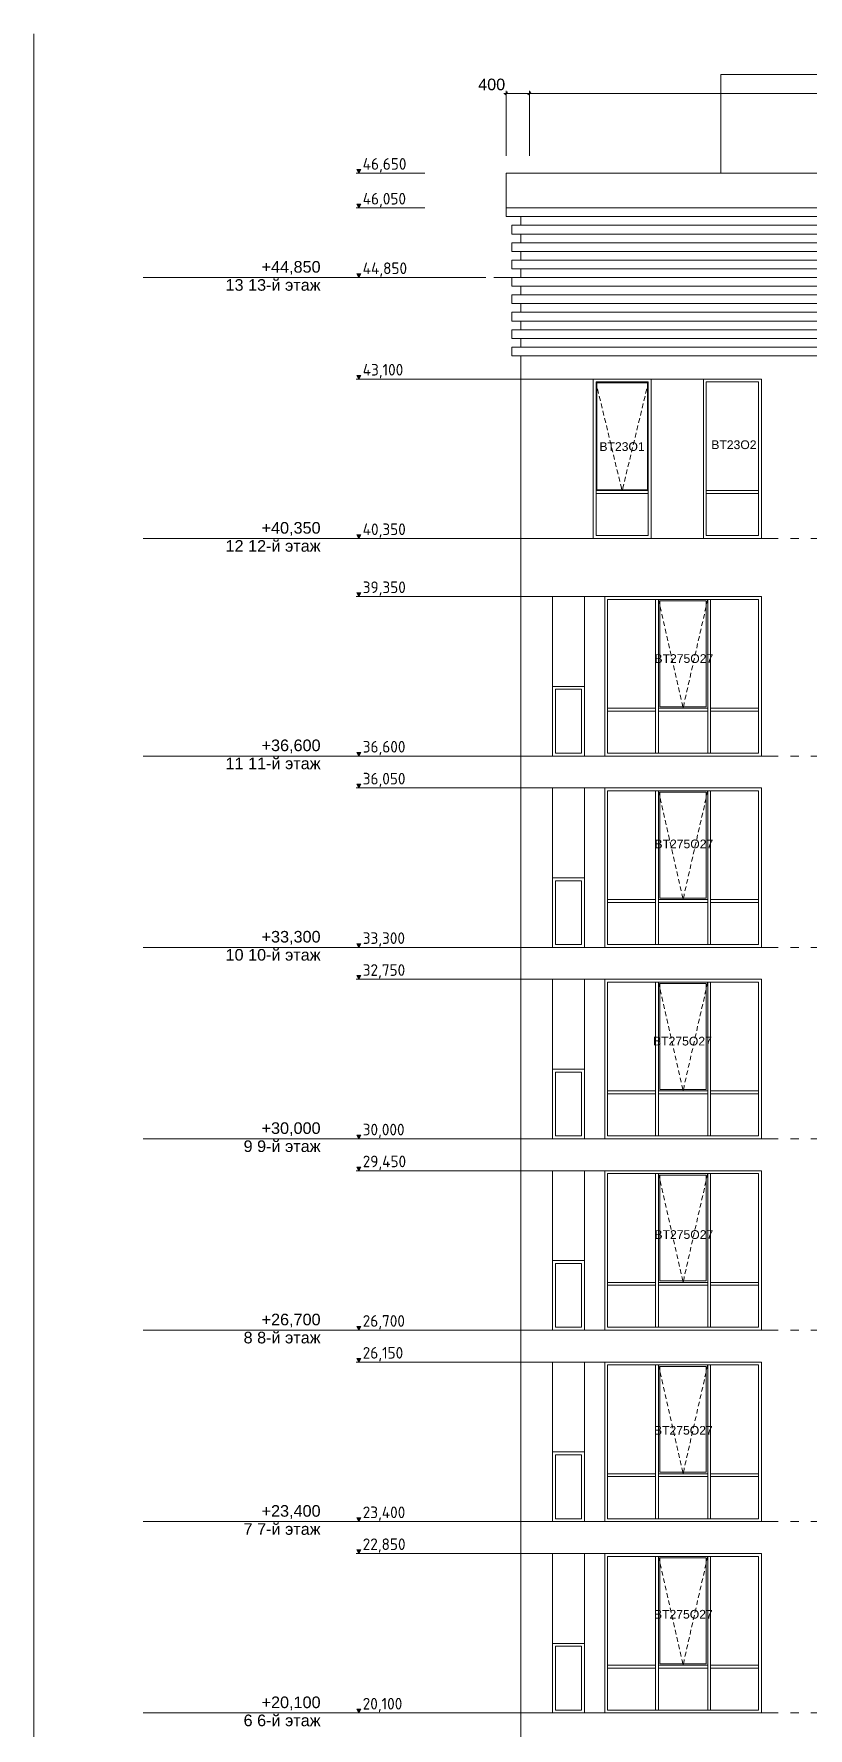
# Model space of a CAD drawing. Header units: millimetres. Extents: x 1499747 to 4230374, y -28481 to 441852.
# Drawn here: x 2868203 to 2881553, y 2056 to 31267 of the extents above; entities that cross this region are included whole.
import ezdxf
from ezdxf.xclip import XClip

# ---------------------------------------------------------------- set-up
doc = ezdxf.new("R2010")
doc.units = ezdxf.units.MM
doc.header["$MEASUREMENT"] = 0
doc.header["$XCLIPFRAME"] = 0
doc.linetypes.add('Штрих-Штриховая', pattern=[1093.611073, 529.166651, -211.666656, 141.111112, -211.666656])
for name, color, linetype, lineweight in [('4  Фасад_28_0_Ном._пера__1_Ном._пера__7', 7, 'Continuous', 18), ('4  Фасад_28_0_Ном._пера__20_Ном._пера__1', 1, 'Continuous', 18), ('4  Фасад_28_0_Ном._пера__7_Ном._пера__7', 7, 'Continuous', 18), ('4  Фасад_28_Витражные окна_Ном._пера__1_Ном._пера__7', 7, 'Continuous', 18), ('4  Фасад_28_Витражные окна_Ном._пера__20_Ном._пера__1', 1, 'Continuous', 18), ('4  Фасад_28_Витражные окна_Ном._пера__74_Ном._пера__255', 255, 'Continuous', 18), ('4  Фасад_28_Витражные окна_Ном._пера__92_Ном._пера__233', 233, 'Continuous', 18), ('4  Фасад_28_Конструктив - Стены Ненесущие Газоблок_Ном._пера__1_Ном._пера__7', 7, 'Continuous', 18), ('4  Фасад_28_Окна Archicad_Ном._пера__87_Ном._пера__251', 250, 'Continuous', 18), ('4  Фасад_28_Отделка керамика_Ном._пера__1_Ном._пера__7', 7, 'Continuous', 18), ('4  Фасад_28_Парапет_Ном._пера__20_Ном._пера__1', 1, 'Continuous', 18), ('4  Фасад_28_Размер - Общий_Ном._пера__1_Ном._пера__7', 7, 'Continuous', 18), ('4  Фасад_28_Ребра Навес_Ном._пера__1_Ном._пера__7', 7, 'Continuous', 18)]:
    doc.layers.add(name, color=color, linetype=linetype, lineweight=lineweight)
doc.layers.add('Чертеж и Рисунок', color=7, linetype='Continuous')
doc.styles.add('СГЕНЕРИР_СТИЛЬ_2', font='arial.ttf')
doc.styles.add('СГЕНЕРИР_СТИЛЬ_6', font='')
doc.styles.get('СГЕНЕРИР_СТИЛЬ_6').set_extended_font_data('GOST Common')

# ---------------------------------------------------------------- blocks, each defined once
blk = doc.blocks.new('Чертеж_8_28', base_point=(1788944, 9891))
at = {"layer": '4  Фасад_28_Размер - Общий_Ном._пера__1_Ном._пера__7', "linetype": 'Continuous'}
for points in [[(1767603, 56541), (1767639, 56604), (1767567, 56604)], [(1767603, 55941), (1767639, 56004), (1767567, 56004)], [(1767603, 54741), (1767639, 54804), (1767567, 54804)], [(1767603, 52991), (1767639, 53054), (1767567, 53054)], [(1767603, 50241), (1767639, 50304), (1767567, 50304)], [(1767603, 49241), (1767639, 49304), (1767567, 49304)], [(1767603, 46491), (1767639, 46554), (1767567, 46554)], [(1767603, 45941), (1767639, 46004), (1767567, 46004)], [(1767603, 43191), (1767639, 43254), (1767567, 43254)], [(1767603, 42641), (1767639, 42704), (1767567, 42704)], [(1767603, 39891), (1767639, 39954), (1767567, 39954)], [(1767603, 39341), (1767639, 39404), (1767567, 39404)], [(1767603, 36591), (1767639, 36654), (1767567, 36654)], [(1767603, 36041), (1767639, 36104), (1767567, 36104)], [(1767603, 33291), (1767639, 33354), (1767567, 33354)], [(1767603, 32741), (1767639, 32804), (1767567, 32804)], [(1767603, 29991), (1767639, 30054), (1767567, 30054)]]:
    blk.add_hatch(color=256, dxfattribs=at).paths.add_polyline_path(points)
at = {"layer": '4  Фасад_28_0_Ном._пера__1_Ном._пера__7', "linetype": 'Continuous'}
for p, q in [((1763882, 54741), (1766944, 54741)), ((1767344, 54741), (1766944, 54741)), ((1767344, 54741), (1767544, 54741)), ((1767644, 54741), (1767544, 54741)), ((1767744, 54741), (1767644, 54741)), ((1763882, 50241), (1766944, 50241)), ((1767344, 50241), (1766944, 50241)), ((1767344, 50241), (1767544, 50241)), ((1767644, 50241), (1767544, 50241)), ((1767744, 50241), (1767644, 50241)), ((1763882, 46491), (1766944, 46491)), ((1767344, 46491), (1766944, 46491)), ((1767344, 46491), (1767544, 46491)), ((1767644, 46491), (1767544, 46491)), ((1767744, 46491), (1767644, 46491)), ((1763882, 43191), (1766944, 43191)), ((1767344, 43191), (1766944, 43191)), ((1767344, 43191), (1767544, 43191)), ((1767644, 43191), (1767544, 43191)), ((1767744, 43191), (1767644, 43191)), ((1763882, 39891), (1766944, 39891)), ((1767344, 39891), (1766944, 39891)), ((1767344, 39891), (1767544, 39891)), ((1767644, 39891), (1767544, 39891)), ((1767744, 39891), (1767644, 39891)), ((1763882, 36591), (1766944, 36591)), ((1767344, 36591), (1766944, 36591)), ((1767344, 36591), (1767544, 36591)), ((1767644, 36591), (1767544, 36591)), ((1767744, 36591), (1767644, 36591)), ((1763882, 33291), (1766944, 33291)), ((1767344, 33291), (1766944, 33291)), ((1767344, 33291), (1767544, 33291)), ((1767644, 33291), (1767544, 33291)), ((1767744, 33291), (1767644, 33291)), ((1763882, 29991), (1766944, 29991)), ((1767344, 29991), (1766944, 29991)), ((1767344, 29991), (1767544, 29991)), ((1767644, 29991), (1767544, 29991)), ((1767744, 29991), (1767644, 29991))]:
    blk.add_line(p, q, dxfattribs=at)
at = {"layer": '4  Фасад_28_0_Ном._пера__20_Ном._пера__1', "linetype": 'Штрих-Штриховая'}
for p, q in [((1767744, 54741), (1805886, 54741)), ((1767744, 50241), (1805886, 50241)), ((1767744, 46491), (1805886, 46491)), ((1767744, 43191), (1805886, 43191)), ((1767744, 39891), (1805886, 39891)), ((1767744, 36591), (1805886, 36591)), ((1767744, 33291), (1805886, 33291)), ((1767744, 29991), (1805886, 29991))]:
    blk.add_line(p, q, dxfattribs=at)
at = {"layer": '4  Фасад_28_0_Ном._пера__7_Ном._пера__7', "linetype": 'Continuous', "flags": 128}
blk.add_lwpolyline([(1762000, 58942), (1762000, 1272), (1843500, 1272), (1843500, 58942)], dxfattribs=at)
at = {"layer": '4  Фасад_28_Витражные окна_Ном._пера__1_Ном._пера__7', "linetype": 'Continuous'}
for p, q in [((1771694, 52941), (1772144, 52941)), ((1771694, 52641), (1771694, 52941)), ((1772579, 52926), (1771709, 52926)), ((1771709, 52926), (1771709, 51081)), ((1772144, 52941), (1772594, 52941)), ((1772579, 51081), (1772579, 52926)), ((1772594, 52641), (1772594, 52941)), ((1772644, 52641), (1772644, 52991)), ((1773594, 52641), (1773594, 52941)), ((1774044, 52941), (1773594, 52941)), ((1774494, 52941), (1774044, 52941)), ((1774494, 52641), (1774494, 52941)), ((1774544, 52641), (1774544, 52991)), ((1774544, 52641), (1774544, 52991)), ((1771694, 51241), (1771694, 52641)), ((1772594, 51241), (1772594, 52641)), ((1772644, 51241), (1772644, 52641)), ((1773594, 51241), (1773594, 52641)), ((1774494, 51241), (1774494, 52641)), ((1774544, 51241), (1774544, 52641)), ((1774544, 51241), (1774544, 52641)), ((1771694, 51066), (1771694, 51241)), ((1772594, 51041), (1772594, 51241)), ((1772644, 51041), (1772644, 51241)), ((1773594, 51041), (1773594, 51241)), ((1774494, 51066), (1774494, 51241)), ((1774544, 51041), (1774544, 51241)), ((1774544, 51041), (1774544, 51241)), ((1771694, 51041), (1771694, 51066)), ((1772144, 51066), (1771694, 51066)), ((1771694, 51016), (1771694, 51041)), ((1771694, 50291), (1771694, 51016)), ((1772144, 51016), (1771694, 51016)), ((1771709, 51081), (1772579, 51081)), ((1772594, 51066), (1772144, 51066)), ((1772594, 51016), (1772144, 51016)), ((1772594, 50291), (1772594, 51041)), ((1772644, 50241), (1772644, 51041)), ((1773594, 51066), (1774044, 51066)), ((1773594, 50291), (1773594, 51041)), ((1773594, 51016), (1774044, 51016)), ((1774044, 51066), (1774494, 51066)), ((1774044, 51016), (1774494, 51016)), ((1774494, 51041), (1774494, 51066)), ((1774494, 51016), (1774494, 51041)), ((1774494, 50291), (1774494, 51016)), ((1774544, 50241), (1774544, 51041)), ((1774544, 50241), (1774544, 51041)), ((1772144, 50291), (1771694, 50291)), ((1772594, 50291), (1772144, 50291)), ((1773594, 50291), (1774044, 50291)), ((1774044, 50291), (1774494, 50291)), ((1771894, 47316), (1771894, 49191)), ((1772744, 49191), (1771894, 49191)), ((1772719, 47316), (1772719, 49191)), ((1773644, 49191), (1772744, 49191)), ((1772769, 47316), (1772769, 49191)), ((1773594, 49166), (1772794, 49166)), ((1772794, 49166), (1772794, 47341)), ((1773594, 47341), (1773594, 49166)), ((1773619, 47316), (1773619, 49191)), ((1774494, 49191), (1773644, 49191)), ((1773669, 47316), (1773669, 49191)), ((1774494, 47316), (1774494, 49191)), ((1774544, 47291), (1774544, 49241)), ((1770994, 47691), (1770944, 47691)), ((1771494, 47691), (1770994, 47691)), ((1770994, 47641), (1770994, 46641)), ((1771444, 47641), (1770994, 47641)), ((1771444, 46641), (1771444, 47641)), ((1772794, 47341), (1773594, 47341)), ((1771894, 47291), (1771894, 47316)), ((1772719, 47316), (1771894, 47316)), ((1771894, 47266), (1771894, 47291)), ((1771894, 46541), (1771894, 47266)), ((1772719, 47266), (1771894, 47266)), ((1772719, 47291), (1772719, 47316)), ((1772719, 47266), (1772719, 47291)), ((1772719, 46541), (1772719, 47266)), ((1773619, 47316), (1772769, 47316)), ((1772769, 47291), (1772769, 47316)), ((1772769, 47266), (1772769, 47291)), ((1772769, 46541), (1772769, 47266)), ((1773619, 47266), (1772769, 47266)), ((1773619, 47291), (1773619, 47316)), ((1773619, 47266), (1773619, 47291)), ((1773619, 46541), (1773619, 47266)), ((1774494, 47316), (1773669, 47316)), ((1773669, 47291), (1773669, 47316)), ((1773669, 47266), (1773669, 47291)), ((1773669, 46541), (1773669, 47266)), ((1774494, 47266), (1773669, 47266)), ((1774494, 47291), (1774494, 47316)), ((1774494, 47266), (1774494, 47291)), ((1774494, 46541), (1774494, 47266)), ((1774544, 46491), (1774544, 47291)), ((1770994, 46641), (1770994, 46541)), ((1770994, 46541), (1771444, 46541)), ((1771444, 46541), (1771444, 46641)), ((1772719, 46541), (1771894, 46541)), ((1772744, 46541), (1772719, 46541)), ((1772769, 46541), (1772744, 46541)), ((1773619, 46541), (1772769, 46541)), ((1773644, 46541), (1773619, 46541)), ((1773669, 46541), (1773644, 46541)), ((1774494, 46541), (1773669, 46541)), ((1771894, 44016), (1771894, 45891)), ((1772744, 45891), (1771894, 45891)), ((1772719, 44016), (1772719, 45891)), ((1773644, 45891), (1772744, 45891)), ((1772769, 44016), (1772769, 45891)), ((1773594, 45866), (1772794, 45866)), ((1772794, 45866), (1772794, 44041)), ((1773594, 44041), (1773594, 45866)), ((1773619, 44016), (1773619, 45891)), ((1774494, 45891), (1773644, 45891)), ((1773669, 44016), (1773669, 45891)), ((1774494, 44016), (1774494, 45891)), ((1774544, 43991), (1774544, 45941)), ((1770994, 44391), (1770944, 44391)), ((1771494, 44391), (1770994, 44391)), ((1770994, 44341), (1770994, 43341)), ((1771444, 44341), (1770994, 44341)), ((1771444, 43341), (1771444, 44341)), ((1771894, 43991), (1771894, 44016)), ((1772719, 44016), (1771894, 44016)), ((1771894, 43966), (1771894, 43991)), ((1771894, 43241), (1771894, 43966)), ((1772719, 43966), (1771894, 43966)), ((1772719, 43991), (1772719, 44016)), ((1772719, 43966), (1772719, 43991)), ((1772719, 43241), (1772719, 43966)), ((1773619, 44016), (1772769, 44016)), ((1772769, 43991), (1772769, 44016)), ((1772769, 43966), (1772769, 43991)), ((1772769, 43241), (1772769, 43966)), ((1773619, 43966), (1772769, 43966)), ((1772794, 44041), (1773594, 44041)), ((1773619, 43991), (1773619, 44016)), ((1773619, 43966), (1773619, 43991)), ((1773619, 43241), (1773619, 43966)), ((1774494, 44016), (1773669, 44016)), ((1773669, 43991), (1773669, 44016)), ((1773669, 43966), (1773669, 43991)), ((1773669, 43241), (1773669, 43966)), ((1774494, 43966), (1773669, 43966)), ((1774494, 43991), (1774494, 44016)), ((1774494, 43966), (1774494, 43991)), ((1774494, 43241), (1774494, 43966)), ((1774544, 43191), (1774544, 43991)), ((1770994, 43341), (1770994, 43241)), ((1770994, 43241), (1771444, 43241)), ((1771444, 43241), (1771444, 43341)), ((1772719, 43241), (1771894, 43241)), ((1772744, 43241), (1772719, 43241)), ((1772769, 43241), (1772744, 43241)), ((1773619, 43241), (1772769, 43241)), ((1773644, 43241), (1773619, 43241)), ((1773669, 43241), (1773644, 43241)), ((1774494, 43241), (1773669, 43241)), ((1771894, 40716), (1771894, 42591)), ((1772744, 42591), (1771894, 42591)), ((1772719, 40716), (1772719, 42591)), ((1773644, 42591), (1772744, 42591)), ((1772769, 40716), (1772769, 42591)), ((1773594, 42566), (1772794, 42566)), ((1772794, 42566), (1772794, 40741)), ((1773594, 40741), (1773594, 42566)), ((1773619, 40716), (1773619, 42591)), ((1774494, 42591), (1773644, 42591)), ((1773669, 40716), (1773669, 42591)), ((1774494, 40716), (1774494, 42591)), ((1774544, 40691), (1774544, 42641)), ((1770994, 41091), (1770944, 41091)), ((1771494, 41091), (1770994, 41091)), ((1770994, 41041), (1770994, 40041)), ((1771444, 41041), (1770994, 41041)), ((1771444, 40041), (1771444, 41041)), ((1771894, 40691), (1771894, 40716)), ((1772719, 40716), (1771894, 40716)), ((1771894, 40666), (1771894, 40691)), ((1771894, 39941), (1771894, 40666)), ((1772719, 40666), (1771894, 40666)), ((1772719, 40691), (1772719, 40716)), ((1772719, 40666), (1772719, 40691)), ((1772719, 39941), (1772719, 40666)), ((1773619, 40716), (1772769, 40716)), ((1772769, 40691), (1772769, 40716)), ((1772769, 40666), (1772769, 40691)), ((1772769, 39941), (1772769, 40666)), ((1773619, 40666), (1772769, 40666)), ((1772794, 40741), (1773594, 40741)), ((1773619, 40691), (1773619, 40716)), ((1773619, 40666), (1773619, 40691)), ((1773619, 39941), (1773619, 40666)), ((1774494, 40716), (1773669, 40716)), ((1773669, 40691), (1773669, 40716)), ((1773669, 40666), (1773669, 40691)), ((1773669, 39941), (1773669, 40666)), ((1774494, 40666), (1773669, 40666)), ((1774494, 40691), (1774494, 40716)), ((1774494, 40666), (1774494, 40691)), ((1774494, 39941), (1774494, 40666)), ((1774544, 39891), (1774544, 40691)), ((1770994, 40041), (1770994, 39941)), ((1771444, 39941), (1771444, 40041)), ((1770994, 39941), (1771444, 39941)), ((1772719, 39941), (1771894, 39941)), ((1772744, 39941), (1772719, 39941)), ((1772769, 39941), (1772744, 39941)), ((1773619, 39941), (1772769, 39941)), ((1773644, 39941), (1773619, 39941)), ((1773669, 39941), (1773644, 39941)), ((1774494, 39941), (1773669, 39941)), ((1771894, 37416), (1771894, 39291)), ((1772719, 39291), (1771894, 39291)), ((1772744, 39291), (1772719, 39291)), ((1772719, 37416), (1772719, 39291)), ((1772769, 39291), (1772744, 39291)), ((1773619, 39291), (1772769, 39291)), ((1772769, 37416), (1772769, 39291)), ((1773594, 39266), (1772794, 39266)), ((1772794, 39266), (1772794, 37441)), ((1773594, 37441), (1773594, 39266)), ((1773644, 39291), (1773619, 39291)), ((1773619, 37416), (1773619, 39291)), ((1773669, 39291), (1773644, 39291)), ((1774494, 39291), (1773669, 39291)), ((1773669, 37416), (1773669, 39291)), ((1774494, 37416), (1774494, 39291)), ((1774544, 37391), (1774544, 39341)), ((1770994, 37791), (1770944, 37791)), ((1771494, 37791), (1770994, 37791)), ((1770994, 37741), (1770994, 36741)), ((1771444, 37741), (1770994, 37741)), ((1771444, 36741), (1771444, 37741)), ((1771894, 37391), (1771894, 37416)), ((1772719, 37416), (1771894, 37416)), ((1771894, 37366), (1771894, 37391)), ((1772719, 37391), (1772719, 37416)), ((1772719, 37366), (1772719, 37391)), ((1773619, 37416), (1772769, 37416)), ((1772769, 37391), (1772769, 37416)), ((1772769, 37366), (1772769, 37391)), ((1772794, 37441), (1773594, 37441)), ((1773619, 37391), (1773619, 37416)), ((1773619, 37366), (1773619, 37391)), ((1774494, 37416), (1773669, 37416)), ((1773669, 37391), (1773669, 37416)), ((1773669, 37366), (1773669, 37391)), ((1774494, 37391), (1774494, 37416)), ((1774494, 37366), (1774494, 37391)), ((1774544, 36591), (1774544, 37391)), ((1771894, 36641), (1771894, 37366)), ((1772719, 37366), (1771894, 37366)), ((1772719, 36641), (1772719, 37366)), ((1772769, 36641), (1772769, 37366)), ((1773619, 37366), (1772769, 37366)), ((1773619, 36641), (1773619, 37366)), ((1773669, 36641), (1773669, 37366)), ((1774494, 37366), (1773669, 37366)), ((1774494, 36641), (1774494, 37366)), ((1770994, 36741), (1770994, 36641)), ((1770994, 36641), (1771444, 36641)), ((1771444, 36641), (1771444, 36741)), ((1772719, 36641), (1771894, 36641)), ((1772744, 36641), (1772719, 36641)), ((1772769, 36641), (1772744, 36641)), ((1773619, 36641), (1772769, 36641)), ((1773644, 36641), (1773619, 36641)), ((1773669, 36641), (1773644, 36641)), ((1774494, 36641), (1773669, 36641)), ((1771894, 34116), (1771894, 35991)), ((1772719, 35991), (1771894, 35991)), ((1772744, 35991), (1772719, 35991)), ((1772719, 34116), (1772719, 35991)), ((1772769, 35991), (1772744, 35991)), ((1773619, 35991), (1772769, 35991)), ((1772769, 34116), (1772769, 35991)), ((1773594, 35966), (1772794, 35966)), ((1772794, 35966), (1772794, 34141)), ((1773594, 34141), (1773594, 35966)), ((1773644, 35991), (1773619, 35991)), ((1773619, 34116), (1773619, 35991)), ((1773669, 35991), (1773644, 35991)), ((1774494, 35991), (1773669, 35991)), ((1773669, 34116), (1773669, 35991)), ((1774494, 34116), (1774494, 35991)), ((1774544, 34091), (1774544, 36041)), ((1770994, 34491), (1770944, 34491)), ((1771494, 34491), (1770994, 34491)), ((1770994, 34441), (1770994, 33441)), ((1771444, 34441), (1770994, 34441)), ((1771444, 33441), (1771444, 34441)), ((1771894, 34091), (1771894, 34116)), ((1772719, 34116), (1771894, 34116)), ((1771894, 34066), (1771894, 34091)), ((1771894, 33341), (1771894, 34066)), ((1772719, 34066), (1771894, 34066)), ((1772719, 34091), (1772719, 34116)), ((1772719, 34066), (1772719, 34091)), ((1772719, 33341), (1772719, 34066)), ((1773619, 34116), (1772769, 34116)), ((1772769, 34091), (1772769, 34116)), ((1772769, 34066), (1772769, 34091)), ((1772769, 33341), (1772769, 34066)), ((1773619, 34066), (1772769, 34066)), ((1772794, 34141), (1773594, 34141)), ((1773619, 34091), (1773619, 34116)), ((1773619, 34066), (1773619, 34091)), ((1773619, 33341), (1773619, 34066)), ((1774494, 34116), (1773669, 34116)), ((1773669, 34091), (1773669, 34116)), ((1773669, 34066), (1773669, 34091)), ((1773669, 33341), (1773669, 34066)), ((1774494, 34066), (1773669, 34066)), ((1774494, 34091), (1774494, 34116)), ((1774494, 34066), (1774494, 34091)), ((1774494, 33341), (1774494, 34066)), ((1774544, 33291), (1774544, 34091)), ((1770994, 33441), (1770994, 33341)), ((1770994, 33341), (1771444, 33341)), ((1771444, 33341), (1771444, 33441)), ((1772719, 33341), (1771894, 33341)), ((1772744, 33341), (1772719, 33341)), ((1772769, 33341), (1772744, 33341)), ((1773619, 33341), (1772769, 33341)), ((1773644, 33341), (1773619, 33341)), ((1773669, 33341), (1773644, 33341)), ((1774494, 33341), (1773669, 33341)), ((1774544, 30791), (1774544, 32741)), ((1771894, 30816), (1771894, 32691)), ((1772719, 32691), (1771894, 32691)), ((1772744, 32691), (1772719, 32691)), ((1772719, 30816), (1772719, 32691)), ((1772769, 32691), (1772744, 32691)), ((1773619, 32691), (1772769, 32691)), ((1772769, 30816), (1772769, 32691)), ((1773594, 32666), (1772794, 32666)), ((1772794, 32666), (1772794, 30841)), ((1773594, 30841), (1773594, 32666)), ((1773644, 32691), (1773619, 32691)), ((1773619, 30816), (1773619, 32691)), ((1773669, 32691), (1773644, 32691)), ((1774494, 32691), (1773669, 32691)), ((1773669, 30816), (1773669, 32691)), ((1774494, 30816), (1774494, 32691)), ((1770994, 31191), (1770944, 31191)), ((1771494, 31191), (1770994, 31191)), ((1770994, 31141), (1770994, 30141)), ((1771444, 31141), (1770994, 31141)), ((1771444, 30141), (1771444, 31141)), ((1771894, 30791), (1771894, 30816)), ((1772719, 30816), (1771894, 30816)), ((1771894, 30766), (1771894, 30791)), ((1771894, 30041), (1771894, 30766)), ((1772719, 30766), (1771894, 30766)), ((1772719, 30791), (1772719, 30816)), ((1772719, 30766), (1772719, 30791)), ((1772719, 30041), (1772719, 30766)), ((1773619, 30816), (1772769, 30816)), ((1772769, 30791), (1772769, 30816)), ((1772769, 30766), (1772769, 30791)), ((1772769, 30041), (1772769, 30766)), ((1773619, 30766), (1772769, 30766)), ((1772794, 30841), (1773594, 30841)), ((1773619, 30791), (1773619, 30816)), ((1773619, 30766), (1773619, 30791)), ((1773619, 30041), (1773619, 30766)), ((1774494, 30816), (1773669, 30816)), ((1773669, 30791), (1773669, 30816)), ((1773669, 30766), (1773669, 30791)), ((1773669, 30041), (1773669, 30766)), ((1774494, 30766), (1773669, 30766)), ((1774494, 30791), (1774494, 30816)), ((1774494, 30766), (1774494, 30791)), ((1774494, 30041), (1774494, 30766)), ((1774544, 29991), (1774544, 30791)), ((1770994, 30141), (1770994, 30041)), ((1771444, 30041), (1771444, 30141)), ((1770994, 30041), (1771444, 30041)), ((1772719, 30041), (1771894, 30041)), ((1772744, 30041), (1772719, 30041)), ((1772769, 30041), (1772744, 30041)), ((1773619, 30041), (1772769, 30041)), ((1773644, 30041), (1773619, 30041)), ((1773669, 30041), (1773644, 30041)), ((1774494, 30041), (1773669, 30041))]:
    blk.add_line(p, q, dxfattribs=at)
at = {"layer": '4  Фасад_28_Витражные окна_Ном._пера__74_Ном._пера__255', "linetype": 'Continuous'}
for p, q in [((1772769, 49191), (1772786, 49113)), ((1773619, 49191), (1773601, 49113)), ((1772797, 49064), (1772815, 48986)), ((1772826, 48938), (1772844, 48860)), ((1772855, 48811), (1772873, 48733)), ((1773533, 48811), (1773515, 48733)), ((1773561, 48938), (1773544, 48860)), ((1773590, 49064), (1773572, 48986)), ((1772884, 48684), (1772901, 48606)), ((1772912, 48557), (1772930, 48479)), ((1773475, 48557), (1773457, 48479)), ((1773504, 48684), (1773486, 48606)), ((1772941, 48431), (1772959, 48353)), ((1772970, 48304), (1772988, 48226)), ((1773418, 48304), (1773400, 48226)), ((1773446, 48431), (1773429, 48353)), ((1772999, 48177), (1773016, 48099)), ((1773027, 48050), (1773045, 47972)), ((1773056, 47923), (1773074, 47845)), ((1773331, 47923), (1773314, 47845)), ((1773360, 48050), (1773342, 47972)), ((1773389, 48177), (1773371, 48099)), ((1773085, 47797), (1773103, 47719)), ((1773114, 47670), (1773131, 47592)), ((1773274, 47670), (1773256, 47592)), ((1773303, 47797), (1773285, 47719)), ((1773142, 47543), (1773160, 47465)), ((1773171, 47416), (1773176, 47394)), ((1773176, 47394), (1773188, 47341)), ((1773188, 47341), (1773194, 47316)), ((1773199, 47341), (1773194, 47316)), ((1773211, 47394), (1773199, 47341)), ((1773216, 47416), (1773211, 47394)), ((1773245, 47543), (1773227, 47465)), ((1772769, 45891), (1772786, 45813)), ((1773619, 45891), (1773601, 45813)), ((1772797, 45764), (1772815, 45686)), ((1772826, 45638), (1772844, 45560)), ((1773561, 45638), (1773544, 45560)), ((1773590, 45764), (1773572, 45686)), ((1772855, 45511), (1772873, 45433)), ((1772884, 45384), (1772901, 45306)), ((1773504, 45384), (1773486, 45306)), ((1773533, 45511), (1773515, 45433)), ((1772912, 45257), (1772930, 45179)), ((1772941, 45131), (1772959, 45053)), ((1772970, 45004), (1772988, 44926)), ((1773418, 45004), (1773400, 44926)), ((1773446, 45131), (1773429, 45053)), ((1773475, 45257), (1773457, 45179)), ((1772999, 44877), (1773016, 44799)), ((1773027, 44750), (1773045, 44672)), ((1773360, 44750), (1773342, 44672)), ((1773389, 44877), (1773371, 44799)), ((1773056, 44623), (1773074, 44545)), ((1773085, 44497), (1773103, 44419)), ((1773303, 44497), (1773285, 44419)), ((1773331, 44623), (1773314, 44545)), ((1773114, 44370), (1773131, 44292)), ((1773142, 44243), (1773160, 44165)), ((1773171, 44116), (1773176, 44094)), ((1773216, 44116), (1773211, 44094)), ((1773245, 44243), (1773227, 44165)), ((1773274, 44370), (1773256, 44292)), ((1773176, 44094), (1773188, 44041)), ((1773188, 44041), (1773194, 44016)), ((1773199, 44041), (1773194, 44016)), ((1773211, 44094), (1773199, 44041)), ((1772769, 42591), (1772786, 42513)), ((1772797, 42464), (1772815, 42386)), ((1773590, 42464), (1773572, 42386)), ((1773619, 42591), (1773601, 42513)), ((1772826, 42338), (1772844, 42260)), ((1772855, 42211), (1772873, 42133)), ((1772884, 42084), (1772901, 42006)), ((1773504, 42084), (1773486, 42006)), ((1773533, 42211), (1773515, 42133)), ((1773561, 42338), (1773544, 42260)), ((1772912, 41957), (1772930, 41879)), ((1772941, 41831), (1772959, 41753)), ((1773446, 41831), (1773429, 41753)), ((1773475, 41957), (1773457, 41879)), ((1772970, 41704), (1772988, 41626)), ((1772999, 41577), (1773016, 41499)), ((1773389, 41577), (1773371, 41499)), ((1773418, 41704), (1773400, 41626)), ((1773027, 41450), (1773045, 41372)), ((1773056, 41323), (1773074, 41245)), ((1773085, 41197), (1773103, 41119)), ((1773303, 41197), (1773285, 41119)), ((1773331, 41323), (1773314, 41245)), ((1773360, 41450), (1773342, 41372)), ((1773114, 41070), (1773131, 40992)), ((1773142, 40943), (1773160, 40865)), ((1773245, 40943), (1773227, 40865)), ((1773274, 41070), (1773256, 40992)), ((1773171, 40816), (1773176, 40794)), ((1773176, 40794), (1773188, 40741)), ((1773188, 40741), (1773194, 40716)), ((1773199, 40741), (1773194, 40716)), ((1773211, 40794), (1773199, 40741)), ((1773216, 40816), (1773211, 40794)), ((1772769, 39291), (1772786, 39213)), ((1772797, 39164), (1772815, 39086)), ((1773590, 39164), (1773572, 39086)), ((1773619, 39291), (1773601, 39213)), ((1772826, 39038), (1772844, 38960)), ((1772855, 38911), (1772873, 38833)), ((1773533, 38911), (1773515, 38833)), ((1773561, 39038), (1773544, 38960)), ((1772884, 38784), (1772901, 38706)), ((1772912, 38657), (1772930, 38579)), ((1773475, 38657), (1773457, 38579)), ((1773504, 38784), (1773486, 38706)), ((1772941, 38531), (1772959, 38453)), ((1772970, 38404), (1772988, 38326)), ((1772999, 38277), (1773016, 38199)), ((1773389, 38277), (1773371, 38199)), ((1773418, 38404), (1773400, 38326)), ((1773446, 38531), (1773429, 38453)), ((1773027, 38150), (1773045, 38072)), ((1773056, 38023), (1773074, 37945)), ((1773331, 38023), (1773314, 37945)), ((1773360, 38150), (1773342, 38072)), ((1773085, 37897), (1773103, 37819)), ((1773114, 37770), (1773131, 37692)), ((1773274, 37770), (1773256, 37692)), ((1773303, 37897), (1773285, 37819)), ((1773142, 37643), (1773160, 37565)), ((1773171, 37516), (1773176, 37494)), ((1773176, 37494), (1773188, 37441)), ((1773188, 37441), (1773194, 37416)), ((1773199, 37441), (1773194, 37416)), ((1773211, 37494), (1773199, 37441)), ((1773216, 37516), (1773211, 37494)), ((1773245, 37643), (1773227, 37565)), ((1772769, 35991), (1772786, 35913)), ((1773619, 35991), (1773601, 35913)), ((1772797, 35864), (1772815, 35786)), ((1772826, 35738), (1772844, 35660)), ((1773561, 35738), (1773544, 35660)), ((1773590, 35864), (1773572, 35786)), ((1772855, 35611), (1772873, 35533)), ((1772884, 35484), (1772901, 35406)), ((1772912, 35357), (1772930, 35279)), ((1773475, 35357), (1773457, 35279)), ((1773504, 35484), (1773486, 35406)), ((1773533, 35611), (1773515, 35533)), ((1772941, 35231), (1772959, 35153)), ((1772970, 35104), (1772988, 35026)), ((1773418, 35104), (1773400, 35026)), ((1773446, 35231), (1773429, 35153)), ((1772999, 34977), (1773016, 34899)), ((1773027, 34850), (1773045, 34772)), ((1773360, 34850), (1773342, 34772)), ((1773389, 34977), (1773371, 34899)), ((1773056, 34723), (1773074, 34645)), ((1773085, 34597), (1773103, 34519)), ((1773114, 34470), (1773131, 34392)), ((1773274, 34470), (1773256, 34392)), ((1773303, 34597), (1773285, 34519)), ((1773331, 34723), (1773314, 34645)), ((1773142, 34343), (1773160, 34265)), ((1773171, 34216), (1773176, 34194)), ((1773176, 34194), (1773188, 34141)), ((1773211, 34194), (1773199, 34141)), ((1773216, 34216), (1773211, 34194)), ((1773245, 34343), (1773227, 34265)), ((1773188, 34141), (1773194, 34116)), ((1773199, 34141), (1773194, 34116)), ((1772769, 32691), (1772786, 32613)), ((1772797, 32564), (1772815, 32486)), ((1772826, 32438), (1772844, 32360)), ((1773561, 32438), (1773544, 32360)), ((1773590, 32564), (1773572, 32486)), ((1773619, 32691), (1773601, 32613)), ((1772855, 32311), (1772873, 32233)), ((1772884, 32184), (1772901, 32106)), ((1773504, 32184), (1773486, 32106)), ((1773533, 32311), (1773515, 32233)), ((1772912, 32057), (1772930, 31979)), ((1772941, 31931), (1772959, 31853)), ((1773446, 31931), (1773429, 31853)), ((1773475, 32057), (1773457, 31979)), ((1772970, 31804), (1772988, 31726)), ((1772999, 31677), (1773016, 31599)), ((1773027, 31550), (1773045, 31472)), ((1773360, 31550), (1773342, 31472)), ((1773389, 31677), (1773371, 31599)), ((1773418, 31804), (1773400, 31726)), ((1773056, 31423), (1773074, 31345)), ((1773085, 31297), (1773103, 31219)), ((1773303, 31297), (1773285, 31219)), ((1773331, 31423), (1773314, 31345)), ((1773114, 31170), (1773131, 31092)), ((1773142, 31043), (1773160, 30965)), ((1773245, 31043), (1773227, 30965)), ((1773274, 31170), (1773256, 31092)), ((1773171, 30916), (1773176, 30894)), ((1773176, 30894), (1773188, 30841)), ((1773188, 30841), (1773194, 30816)), ((1773199, 30841), (1773194, 30816)), ((1773211, 30894), (1773199, 30841)), ((1773216, 30916), (1773211, 30894))]:
    blk.add_line(p, q, dxfattribs=at)
at = {"layer": '4  Фасад_28_Витражные окна_Ном._пера__92_Ном._пера__233', "linetype": 'Continuous'}
for p, q in [((1771694, 52926), (1771707, 52869)), ((1772594, 52926), (1772580, 52869)), ((1771719, 52820), (1771738, 52742)), ((1771750, 52694), (1771769, 52616)), ((1772538, 52694), (1772519, 52616)), ((1772568, 52820), (1772549, 52742)), ((1771780, 52567), (1771799, 52489)), ((1771811, 52441), (1771830, 52363)), ((1771841, 52314), (1771860, 52237)), ((1772446, 52314), (1772427, 52237)), ((1772477, 52441), (1772458, 52363)), ((1772507, 52567), (1772488, 52489)), ((1771872, 52188), (1771891, 52110)), ((1771902, 52062), (1771921, 51984)), ((1772385, 52062), (1772366, 51984)), ((1772416, 52188), (1772397, 52110)), ((1771933, 51935), (1771952, 51858)), ((1771963, 51809), (1771982, 51731)), ((1772324, 51809), (1772305, 51731)), ((1772355, 51935), (1772336, 51858)), ((1771994, 51683), (1772013, 51605)), ((1772024, 51556), (1772043, 51478)), ((1772055, 51430), (1772074, 51352)), ((1772233, 51430), (1772214, 51352)), ((1772263, 51556), (1772244, 51478)), ((1772294, 51683), (1772275, 51605)), ((1772085, 51303), (1772104, 51226)), ((1772116, 51177), (1772125, 51139)), ((1772125, 51139), (1772139, 51081)), ((1772162, 51139), (1772149, 51081)), ((1772172, 51177), (1772162, 51139)), ((1772202, 51303), (1772183, 51226)), ((1772139, 51081), (1772143, 51066)), ((1772149, 51081), (1772145, 51066))]:
    blk.add_line(p, q, dxfattribs=at)
at = {"layer": '4  Фасад_28_Конструктив - Стены Ненесущие Газоблок_Ном._пера__1_Ном._пера__7', "linetype": 'Continuous'}
for q in [(1773844, 56541), (1786159, 58241)]:
    blk.add_line((1773844, 58241), q, dxfattribs=at)
at = {"layer": '4  Фасад_28_Окна Archicad_Ном._пера__87_Ном._пера__251', "linetype": 'Continuous'}
for p, q in [((1774544, 47291), (1774544, 46491)), ((1774544, 43991), (1774544, 43191)), ((1774544, 40691), (1774544, 39891)), ((1774544, 37391), (1774544, 36591)), ((1774544, 34091), (1774544, 33291)), ((1774544, 30791), (1774544, 29991))]:
    blk.add_line(p, q, dxfattribs=at)
at = {"layer": '4  Фасад_28_Отделка керамика_Ном._пера__1_Ном._пера__7', "linetype": 'Continuous'}
for p, q in [((1770394, 55641), (1770394, 55791)), ((1770394, 55791), (1770394, 55641)), ((1770394, 55341), (1770394, 55491)), ((1770394, 55491), (1770394, 55341)), ((1770394, 55041), (1770394, 55191)), ((1770394, 55191), (1770394, 55041)), ((1770394, 54741), (1770394, 54891)), ((1770394, 54891), (1770394, 54741)), ((1770394, 54441), (1770394, 54591)), ((1770394, 54591), (1770394, 54441)), ((1770394, 54141), (1770394, 54291)), ((1770394, 54291), (1770394, 54141)), ((1770394, 53841), (1770394, 53991)), ((1770394, 53991), (1770394, 53841)), ((1770394, 53541), (1770394, 53691)), ((1770394, 53691), (1770394, 53541)), ((1770394, 19591), (1770394, 53391)), ((1770394, 53391), (1770394, 19591)), ((1771644, 52991), (1772644, 52991)), ((1771644, 50241), (1771644, 52991)), ((1772644, 52991), (1772644, 50241)), ((1773544, 52991), (1774544, 52991)), ((1773544, 50241), (1773544, 52991)), ((1774544, 52991), (1774544, 50241)), ((1772644, 50241), (1771644, 50241)), ((1774544, 50241), (1773544, 50241)), ((1770944, 49241), (1771494, 49241)), ((1770944, 46491), (1770944, 49241)), ((1771494, 49241), (1771494, 46491)), ((1771844, 49241), (1774544, 49241)), ((1771844, 46491), (1771844, 49241)), ((1774544, 49241), (1774544, 46491)), ((1771494, 46491), (1770944, 46491)), ((1774544, 46491), (1771844, 46491)), ((1770944, 43191), (1770944, 45941)), ((1770944, 45941), (1771494, 45941)), ((1771494, 45941), (1771494, 43191)), ((1771844, 43191), (1771844, 45941)), ((1771844, 45941), (1774544, 45941)), ((1774544, 45941), (1774544, 43191)), ((1771494, 43191), (1770944, 43191)), ((1774544, 43191), (1771844, 43191)), ((1770944, 42641), (1771494, 42641)), ((1770944, 39891), (1770944, 42641)), ((1771494, 42641), (1771494, 39891)), ((1771844, 39891), (1771844, 42641)), ((1771844, 42641), (1774544, 42641)), ((1774544, 42641), (1774544, 39891)), ((1771494, 39891), (1770944, 39891)), ((1774544, 39891), (1771844, 39891)), ((1770944, 36591), (1770944, 39341)), ((1770944, 39341), (1771494, 39341)), ((1771494, 39341), (1771494, 36591)), ((1771844, 36591), (1771844, 39341)), ((1771844, 39341), (1774544, 39341)), ((1774544, 39341), (1774544, 36591)), ((1771494, 36591), (1770944, 36591)), ((1774544, 36591), (1771844, 36591)), ((1770944, 36041), (1771494, 36041)), ((1770944, 33291), (1770944, 36041)), ((1771494, 36041), (1771494, 33291)), ((1771844, 33291), (1771844, 36041)), ((1771844, 36041), (1774544, 36041)), ((1774544, 36041), (1774544, 33291)), ((1771494, 33291), (1770944, 33291)), ((1774544, 33291), (1771844, 33291)), ((1770944, 29991), (1770944, 32741)), ((1770944, 32741), (1771494, 32741)), ((1771494, 32741), (1771494, 29991)), ((1771844, 29991), (1771844, 32741)), ((1771844, 32741), (1774544, 32741)), ((1774544, 32741), (1774544, 29991)), ((1771494, 29991), (1770944, 29991)), ((1774544, 29991), (1771844, 29991))]:
    blk.add_line(p, q, dxfattribs=at)
at = {"layer": '4  Фасад_28_Парапет_Ном._пера__20_Ном._пера__1', "linetype": 'Continuous'}
for p, q in [((1785044, 56541), (1770144, 56541)), ((1770144, 55941), (1770144, 56541)), ((1785044, 55941), (1770144, 55941))]:
    blk.add_line(p, q, dxfattribs=at)
at = {"layer": '4  Фасад_28_Размер - Общий_Ном._пера__1_Ном._пера__7', "linetype": 'Continuous'}
for p, q in [((1770106, 57915), (1770144, 57915)), ((1770169, 57940), (1770119, 57890)), ((1770144, 56841), (1770144, 57962)), ((1770144, 57915), (1770544, 57915)), ((1770569, 57940), (1770519, 57890)), ((1770569, 57940), (1770519, 57890)), ((1770544, 56841), (1770544, 57962)), ((1770544, 56841), (1770544, 57962)), ((1770544, 57915), (1785044, 57915)), ((1770544, 57915), (1785044, 57915)), ((1767603, 56541), (1767556, 56541)), ((1767603, 56541), (1767567, 56604)), ((1767567, 56604), (1767639, 56604)), ((1767639, 56604), (1767603, 56541)), ((1767603, 56541), (1768744, 56541)), ((1767603, 55941), (1767556, 55941)), ((1767603, 55941), (1767567, 56004)), ((1767567, 56004), (1767639, 56004)), ((1767639, 56004), (1767603, 55941)), ((1767603, 55941), (1768744, 55941)), ((1767603, 54741), (1767556, 54741)), ((1767603, 54741), (1767567, 54804)), ((1767567, 54804), (1767639, 54804)), ((1767639, 54804), (1767603, 54741)), ((1767603, 54741), (1769794, 54741)), ((1767603, 52991), (1767556, 52991)), ((1767603, 52991), (1767567, 53054)), ((1767567, 53054), (1767639, 53054)), ((1767639, 53054), (1767603, 52991)), ((1767603, 52991), (1774244, 52991)), ((1767603, 50241), (1767567, 50304)), ((1767567, 50304), (1767639, 50304)), ((1767639, 50304), (1767603, 50241)), ((1767603, 50241), (1767556, 50241)), ((1767603, 50241), (1774244, 50241)), ((1767603, 49241), (1767556, 49241)), ((1767603, 49241), (1767567, 49304)), ((1767567, 49304), (1767639, 49304)), ((1767639, 49304), (1767603, 49241)), ((1767603, 49241), (1774244, 49241)), ((1767603, 46491), (1767556, 46491)), ((1767603, 46491), (1767567, 46554)), ((1767567, 46554), (1767639, 46554)), ((1767639, 46554), (1767603, 46491)), ((1767603, 46491), (1774244, 46491)), ((1767603, 45941), (1767556, 45941)), ((1767603, 45941), (1767567, 46004)), ((1767567, 46004), (1767639, 46004)), ((1767639, 46004), (1767603, 45941)), ((1767603, 45941), (1774244, 45941)), ((1767603, 43191), (1767567, 43254)), ((1767567, 43254), (1767639, 43254)), ((1767639, 43254), (1767603, 43191)), ((1767603, 43191), (1767556, 43191)), ((1767603, 43191), (1774244, 43191)), ((1767603, 42641), (1767567, 42704)), ((1767567, 42704), (1767639, 42704)), ((1767639, 42704), (1767603, 42641)), ((1767603, 42641), (1767556, 42641)), ((1767603, 42641), (1774244, 42641)), ((1767603, 39891), (1767556, 39891)), ((1767603, 39891), (1767567, 39954)), ((1767567, 39954), (1767639, 39954)), ((1767639, 39954), (1767603, 39891)), ((1767603, 39891), (1774244, 39891)), ((1767603, 39341), (1767556, 39341)), ((1767603, 39341), (1767567, 39404)), ((1767567, 39404), (1767639, 39404)), ((1767639, 39404), (1767603, 39341)), ((1767603, 39341), (1774244, 39341)), ((1767603, 36591), (1767556, 36591)), ((1767603, 36591), (1767567, 36654)), ((1767567, 36654), (1767639, 36654)), ((1767639, 36654), (1767603, 36591)), ((1767603, 36591), (1774244, 36591)), ((1767603, 36041), (1767556, 36041)), ((1767603, 36041), (1767567, 36104)), ((1767567, 36104), (1767639, 36104)), ((1767639, 36104), (1767603, 36041)), ((1767603, 36041), (1774244, 36041)), ((1767603, 33291), (1767567, 33354)), ((1767567, 33354), (1767639, 33354)), ((1767639, 33354), (1767603, 33291)), ((1767603, 33291), (1767556, 33291)), ((1767603, 33291), (1774244, 33291)), ((1767603, 32741), (1767556, 32741)), ((1767603, 32741), (1767567, 32804)), ((1767567, 32804), (1767639, 32804)), ((1767639, 32804), (1767603, 32741)), ((1767603, 32741), (1774244, 32741)), ((1767603, 29991), (1767556, 29991)), ((1767603, 29991), (1767567, 30054)), ((1767567, 30054), (1767639, 30054)), ((1767639, 30054), (1767603, 29991)), ((1767603, 29991), (1774244, 29991))]:
    blk.add_line(p, q, dxfattribs=at)
at = {"layer": '4  Фасад_28_Ребра Навес_Ном._пера__1_Ном._пера__7', "linetype": 'Continuous'}
for p, q in [((1770144, 55791), (1770144, 55941)), ((1785044, 55791), (1770144, 55791)), ((1785044, 55641), (1770244, 55641)), ((1770244, 55491), (1770244, 55641)), ((1785044, 55491), (1770244, 55491)), ((1785044, 55341), (1770244, 55341)), ((1770244, 55191), (1770244, 55341)), ((1785044, 55191), (1770244, 55191)), ((1785044, 55041), (1770244, 55041)), ((1770244, 54891), (1770244, 55041)), ((1785044, 54891), (1770244, 54891)), ((1785044, 54741), (1770244, 54741)), ((1770244, 54591), (1770244, 54741)), ((1785044, 54591), (1770244, 54591)), ((1785044, 54441), (1770244, 54441)), ((1770244, 54291), (1770244, 54441)), ((1785044, 54291), (1770244, 54291)), ((1785044, 54141), (1770244, 54141)), ((1770244, 53991), (1770244, 54141)), ((1785044, 53991), (1770244, 53991)), ((1785044, 53841), (1770244, 53841)), ((1770244, 53691), (1770244, 53841)), ((1785044, 53691), (1770244, 53691)), ((1785044, 53541), (1770244, 53541)), ((1770244, 53391), (1770244, 53541)), ((1785044, 53391), (1770244, 53391))]:
    blk.add_line(p, q, dxfattribs=at)
at = {"layer": '4  Фасад_28_0_Ном._пера__1_Ном._пера__7', "linetype": 'Continuous', "char_height": 200, "attachment_point": 3, "style": 'СГЕНЕРИР_СТИЛЬ_2'}
for s, insert, line_spacing_factor in [('\\A1;{\\pqr;\\pt0;\\fArial|b0|i0|c204|p0;\\W1.000000;+44,850\\P\\pqr;\\pt0;\\fArial|b0|i0|c204|p0;\\W1.000000;13 13-й этаж}', (1766944, 55025), 0.935851), ('\\A1;{\\pqr;\\pt0;\\fArial|b0|i0|c204|p0;\\W1.000000;+40,350\\P\\pqr;\\pt0;\\fArial|b0|i0|c204|p0;\\W1.000000;12 12-й этаж}', (1766944, 50525), 0.934265), ('\\A1;{\\pqr;\\pt0;\\fArial|b0|i0|c204|p0;\\W1.000000;+36,600\\P\\pqr;\\pt0;\\fArial|b0|i0|c204|p0;\\W1.000000;11 11-й этаж}', (1766944, 46775), 0.934265), ('\\A1;{\\pqr;\\pt0;\\fArial|b0|i0|c204|p0;\\W1.000000;+33,300\\P\\pqr;\\pt0;\\fArial|b0|i0|c204|p0;\\W1.000000;10 10-й этаж}', (1766944, 43475), 0.935057), ('\\A1;{\\pqr;\\pt0;\\fArial|b0|i0|c204|p0;\\W1.000000;+30,000\\P\\pqr;\\pt0;\\fArial|b0|i0|c204|p0;\\W1.000000;9 9-й этаж}', (1766944, 40175), 0.935057), ('\\A1;{\\pqr;\\pt0;\\fArial|b0|i0|c204|p0;\\W1.000000;+26,700\\P\\pqr;\\pt0;\\fArial|b0|i0|c204|p0;\\W1.000000;8 8-й этаж}', (1766944, 36875), 0.935057), ('\\A1;{\\pqr;\\pt0;\\fArial|b0|i0|c204|p0;\\W1.000000;+23,400\\P\\pqr;\\pt0;\\fArial|b0|i0|c204|p0;\\W1.000000;7 7-й этаж}', (1766944, 33575), 0.936542), ('\\A1;{\\pqr;\\pt0;\\fArial|b0|i0|c204|p0;\\W1.000000;+20,100\\P\\pqr;\\pt0;\\fArial|b0|i0|c204|p0;\\W1.000000;6 6-й этаж}', (1766944, 30275), 0.935057)]:
    blk.add_mtext(s, dxfattribs=dict(at, insert=insert, line_spacing_factor=line_spacing_factor))
at = {"layer": '4  Фасад_28_Витражные окна_Ном._пера__20_Ном._пера__1', "linetype": 'Continuous', "char_height": 150, "attachment_point": 4, "style": 'СГЕНЕРИР_СТИЛЬ_2'}
for s, insert in [('\\A1;{\\pql;\\fArial|b0|i0|c204|p0;\\W1.000000;ВТ23О1}', (1771752, 51825)), ('\\A1;{\\pql;\\fArial|b0|i0|c204|p0;\\W1.000000;ВТ23О2}', (1773681, 51857)), ('\\A1;{\\pql;\\fArial|b0|i0|c204|p0;\\W1.000000;ВТ275О27}', (1772701, 48170)), ('\\A1;{\\pql;\\fArial|b0|i0|c204|p0;\\W1.000000;ВТ275О27}', (1772701, 44974)), ('\\A1;{\\pql;\\fArial|b0|i0|c204|p0;\\W1.000000;ВТ275О27}', (1772677, 41574)), ('\\A1;{\\pql;\\fArial|b0|i0|c204|p0;\\W1.000000;ВТ275О27}', (1772701, 38239)), ('\\A1;{\\pql;\\fArial|b0|i0|c204|p0;\\W1.000000;ВТ275О27}', (1772693, 34864)), ('\\A1;{\\pql;\\fArial|b0|i0|c204|p0;\\W1.000000;ВТ275О27}', (1772693, 31692))]:
    blk.add_mtext(s, dxfattribs=dict(at, insert=insert))
at = {"layer": '4  Фасад_28_Размер - Общий_Ном._пера__1_Ном._пера__7', "linetype": 'Continuous', "char_height": 200, "attachment_point": 7}
for s, insert, style in [('\\A1;{\\pql;\\fArial|b0|i0|c204|p0;\\W1.000000;400}', (1769661, 57967), 'СГЕНЕРИР_СТИЛЬ_2'), ('\\A1;{\\pql;\\fGOST Common|b0|i0|c204|p0;\\W1.000000;46,650}', (1767670, 56553), 'СГЕНЕРИР_СТИЛЬ_6'), ('\\A1;{\\pql;\\fGOST Common|b0|i0|c204|p0;\\W1.000000;46,050}', (1767670, 55953), 'СГЕНЕРИР_СТИЛЬ_6'), ('\\A1;{\\pql;\\fGOST Common|b0|i0|c204|p0;\\W1.000000;44,850}', (1767670, 54754), 'СГЕНЕРИР_СТИЛЬ_6'), ('\\A1;{\\pql;\\fGOST Common|b0|i0|c204|p0;\\W1.000000;43,100}', (1767670, 53004), 'СГЕНЕРИР_СТИЛЬ_6'), ('\\A1;{\\pql;\\fGOST Common|b0|i0|c204|p0;\\W1.000000;40,350}', (1767670, 50254), 'СГЕНЕРИР_СТИЛЬ_6'), ('\\A1;{\\pql;\\fGOST Common|b0|i0|c204|p0;\\W1.000000;39,350}', (1767670, 49254), 'СГЕНЕРИР_СТИЛЬ_6'), ('\\A1;{\\pql;\\fGOST Common|b0|i0|c204|p0;\\W1.000000;36,600}', (1767670, 46504), 'СГЕНЕРИР_СТИЛЬ_6'), ('\\A1;{\\pql;\\fGOST Common|b0|i0|c204|p0;\\W1.000000;36,050}', (1767670, 45954), 'СГЕНЕРИР_СТИЛЬ_6'), ('\\A1;{\\pql;\\fGOST Common|b0|i0|c204|p0;\\W1.000000;33,300}', (1767670, 43204), 'СГЕНЕРИР_СТИЛЬ_6'), ('\\A1;{\\pql;\\fGOST Common|b0|i0|c204|p0;\\W1.000000;32,750}', (1767670, 42654), 'СГЕНЕРИР_СТИЛЬ_6'), ('\\A1;{\\pql;\\fGOST Common|b0|i0|c204|p0;\\W1.000000;30,000}', (1767670, 39904), 'СГЕНЕРИР_СТИЛЬ_6'), ('\\A1;{\\pql;\\fGOST Common|b0|i0|c204|p0;\\W1.000000;29,450}', (1767670, 39354), 'СГЕНЕРИР_СТИЛЬ_6'), ('\\A1;{\\pql;\\fGOST Common|b0|i0|c204|p0;\\W1.000000;26,700}', (1767670, 36604), 'СГЕНЕРИР_СТИЛЬ_6'), ('\\A1;{\\pql;\\fGOST Common|b0|i0|c204|p0;\\W1.000000;26,150}', (1767670, 36054), 'СГЕНЕРИР_СТИЛЬ_6'), ('\\A1;{\\pql;\\fGOST Common|b0|i0|c204|p0;\\W1.000000;23,400}', (1767670, 33304), 'СГЕНЕРИР_СТИЛЬ_6'), ('\\A1;{\\pql;\\fGOST Common|b0|i0|c204|p0;\\W1.000000;22,850}', (1767670, 32754), 'СГЕНЕРИР_СТИЛЬ_6'), ('\\A1;{\\pql;\\fGOST Common|b0|i0|c204|p0;\\W1.000000;20,100}', (1767670, 30004), 'СГЕНЕРИР_СТИЛЬ_6')]:
    blk.add_mtext(s, dxfattribs=dict(at, insert=insert, style=style))

msp = doc.modelspace()

# ---------------------------------------------------------------- block references
at = {"layer": 'Чертеж и Рисунок', "linetype": 'Continuous'}
ref = msp.add_blockref('Чертеж_8_28', (2895146.60955, -17783.33843), dxfattribs=at)
XClip(ref).set_block_clipping_path([(1760000, -786.4933891526), (1844000, 58941.9342099951)])

doc.saveas('drawing.dxf')
